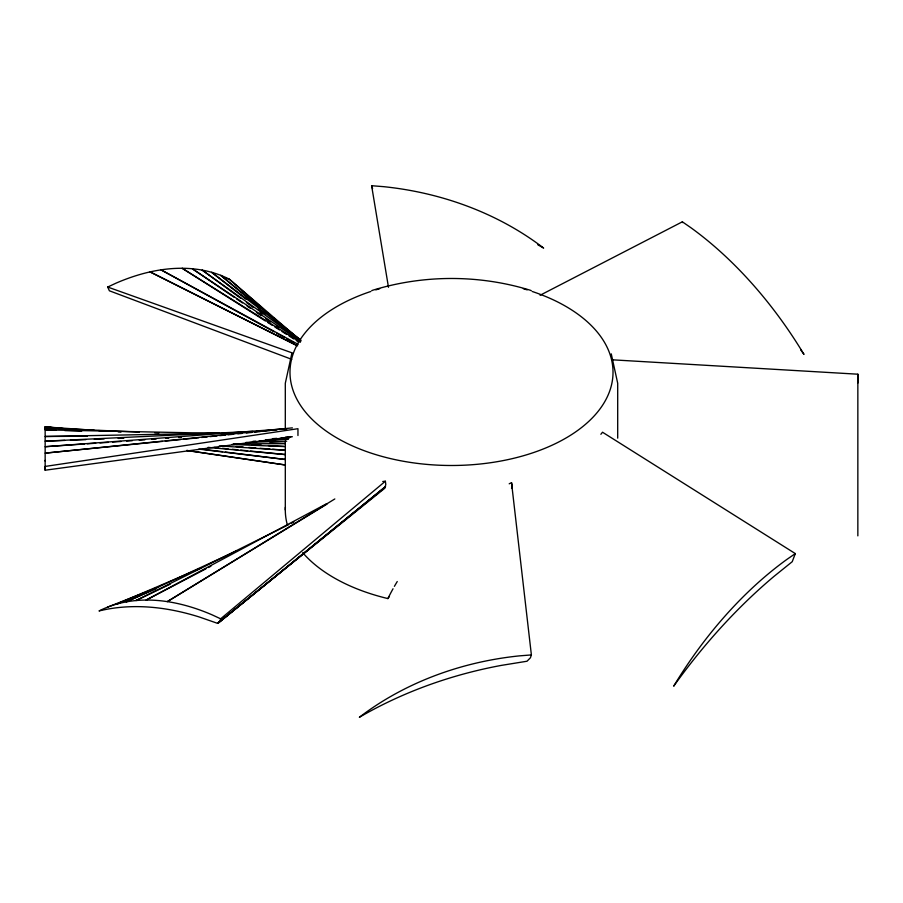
<?xml version="1.0" encoding="UTF-8"?>
<svg xmlns="http://www.w3.org/2000/svg" width="903" height="903" viewBox="0 0 903 903"><rect width="100%" height="100%" fill="white"/><g stroke="black" fill="none" stroke-linecap="round" stroke-linejoin="round"><path stroke-width="1.35" d="M292.369 436.725L45.15 470.215L45.15 426.848L63.413 428.53M285.303 509.924L285.303 440.969M617.697 438.158L617.697 383.267L611.263 353.863M857.85 535.874L857.85 382.161M857.85 381.235L857.85 374.203L612.065 359.8M795.317 553.595L792.224 561.7L774.006 576.385A395.943 228.594 -60 0 0 673.683 686.19A286.048 165.147 -60 0 1 786.75 559.51L795.317 553.595L602.515 432.221L600.879 434.287M220.648 618.815L219.971 621.275L217.555 623.341L199.349 617.009A395.943 228.594 60 0 0 99.014 610.959A286.048 165.147 60 0 1 212.081 614.83L220.648 618.815L385.367 481.231L385.795 484.38L384.87 488.173L217.555 623.341L385.378 486.909L218.582 622.777L385.558 486.469M531.382 654.923L530.422 657.768L527.002 661.233L501.244 665.409A395.943 323.285 0 0 0 359.36 717.287A286.048 233.561 0 0 1 519.27 655.883L531.382 654.923L511.527 482.687L509.202 483.805M291.737 353.863L285.303 383.267L285.303 429.715M511.538 488.365L512.125 485.6L511.527 482.687M334.821 498.953L167.315 601.624L326.92 504.134M326.694 503.693L146.151 600.055L205.929 568.822M208.424 567.524L210.907 566.226M540.096 295.258L682.352 221.811L690.919 227.725A286.048 165.147 60 0 1 803.986 354.405A395.943 228.594 60 0 0 800.69 349.833M288.836 524.553L136.003 600.551L170.238 584.151M291.364 523.3L293.881 522.036M291.737 359.338L109.387 290.789L107.683 287.041L116.25 283.057A286.048 165.147 -60 0 1 229.317 279.174L299.898 339.912M237.026 550.706L126.183 601.895L155.892 588.891M200.872 568.1L116.724 604.084L135.044 596.804M371.709 290.676L372.804 290.213C423.857 274.568 479.143 274.568 530.196 290.213L531.291 290.676M137.651 595.766L141.579 594.197M107.66 607.109L152.122 589.557M154.74 588.53L158.657 586.984M382.748 481.502L385.367 481.231M292.369 427.864L45.15 453.137L162.472 441.386M165.272 441.104L180.634 439.569M183.422 439.287L198.784 437.752M201.583 437.47L207.171 436.905M209.959 436.623L216.946 435.923M219.734 435.652L225.321 435.088M228.12 434.806L233.708 434.253M237.895 433.835L242.083 433.406M246.271 432.988L251.858 432.435M254.657 432.153L260.245 431.589M264.432 431.171L270.02 430.607M272.819 430.336L277.007 429.907M282.594 429.354L286.782 428.936M285.314 437.142L290.935 436.623M265.651 439.851L289.524 437.718M286.714 428.654L45.15 446.714L84.476 443.994M87.286 443.802L95.707 443.226M99.928 442.933L108.349 442.357M112.559 442.064L120.991 441.477M126.612 441.093L132.222 440.709M139.254 440.224L144.864 439.829M151.885 439.343L156.106 439.061M165.938 438.373L168.748 438.181M178.58 437.503L181.379 437.312M272.672 438.655L276.882 438.373M281.104 438.09L289.524 437.526M253.009 441.296L255.82 441.127M260.03 440.867L288.125 439.174M253.009 431.386L45.15 441.161L64.813 440.416M257.22 431.182L265.651 430.787M269.862 439.716L279.693 439.321M285.314 439.095L288.125 438.982M70.434 440.201L85.875 439.626M94.307 439.309L104.138 438.937M118.18 438.406L123.801 438.203M245.988 442.436L286.714 441.172M219.305 433.158L45.15 436.488L87.286 436.228M227.725 432.988L238.968 432.774M258.63 441.341L275.483 441.115M240.367 443.779L285.314 443.689M219.305 433.361L45.15 429.862L56.381 430.268M269.862 442.91L285.314 443.317M64.813 430.584L81.665 431.205M231.947 444.457L285.314 446.601M139.254 432.108L45.15 427.92L53.582 428.474M154.695 432.785L158.917 432.977M233.346 443.813L238.968 444.095M251.61 444.739L261.441 445.247M268.462 445.597L283.914 446.387M57.792 428.744L67.623 429.376M77.455 430.009L81.665 430.279M219.305 445.89L285.314 450.304M94.307 430.291L45.15 426.916L52.171 427.57M98.517 430.573L106.949 431.16M118.18 431.927L120.991 432.119M224.926 445.653L229.136 445.969M236.157 446.5L243.178 447.03M248.799 447.448L255.82 447.978M260.03 448.294L269.862 449.039M272.672 449.242L285.314 450.202M372.578 188.558L371.618 185.713L383.73 186.673A286.048 233.561 0 0 1 543.64 248.077A395.943 323.285 0 0 0 537.804 244.758M54.981 427.83L62.002 428.474M208.074 447.38L285.314 454.604M214.146 447.448L218.345 447.865M222.533 448.283L228.12 448.836M232.308 449.254L237.895 449.818M240.695 450.089L247.67 450.789M250.47 451.06L285.382 454.536M198.784 449.096L285.382 459.514M202.983 449.276L222.533 451.692M225.321 452.042L285.382 459.469M186.831 450.529L285.45 465L186.831 450.416M107.683 287.041L292.561 353.039M297.651 345.849L150.079 271.905L296.037 345.183M298.137 344.348L161.027 269.85L274.219 331.886M276.679 333.23L284.061 337.282M286.522 338.625L293.904 342.677M300.394 342.248L182.18 268.281L265.313 320.926M267.683 322.427L272.435 325.441M274.817 326.942L279.558 329.956M281.939 331.457L286.691 334.46M289.062 335.972L293.814 338.975M296.184 340.476L298.566 341.989M300.812 341.334L192.339 268.767L234.295 297.358M236.62 298.949L242.456 302.911M247.117 306.094L250.616 308.476M256.441 312.449L261.102 315.621M265.764 318.793L270.426 321.976M276.25 325.938L278.587 327.529M300.688 340.465L202.159 270.11L240.729 298.329M246.406 302.471L253.212 307.449M260.019 312.427L262.288 314.086M300.902 340.228L211.618 272.3L246.022 299.265M258.235 308.837L264.895 314.052M300.485 339.946L220.682 275.325L260.527 308.736M263.066 308.837L229.317 279.174A395.943 228.594 -60 0 0 225.434 278.282M267.288 312.54L269.399 314.391M273.62 318.104L275.731 319.955M279.941 323.658L282.052 325.509M286.274 329.223L288.384 331.074M371.618 185.713L388.482 287.301M682.352 221.811L682.408 222.567M857.85 374.203L857.85 383.041M297.956 435.517L297.956 428.699L45.15 466.433L45.15 470.215M45.15 426.848L45.15 429.489M45.15 460.406L45.15 461.106M302.697 552.659A166.197 95.955 0 0 0 387.895 598.576A286.048 233.561 0 0 1 393.031 588.767M394.397 586.34A286.048 233.561 0 0 1 397.241 581.543M387.895 598.576A395.943 323.285 0 0 1 389.453 596.352M287.21 524.429A166.197 95.955 0 0 1 285.371 507.305M532.251 291.488A161.513 93.246 0 0 1 575.222 432.187A161.513 93.246 0 0 1 327.778 432.187A161.513 93.246 0 0 1 370.749 291.488M375.806 289.874A161.513 93.246 0 0 1 379.7 288.723M523.3 288.723A161.513 93.246 0 0 1 527.194 289.874M71.834 429.376L67.623 428.993L71.834 429.309"/></g></svg>
